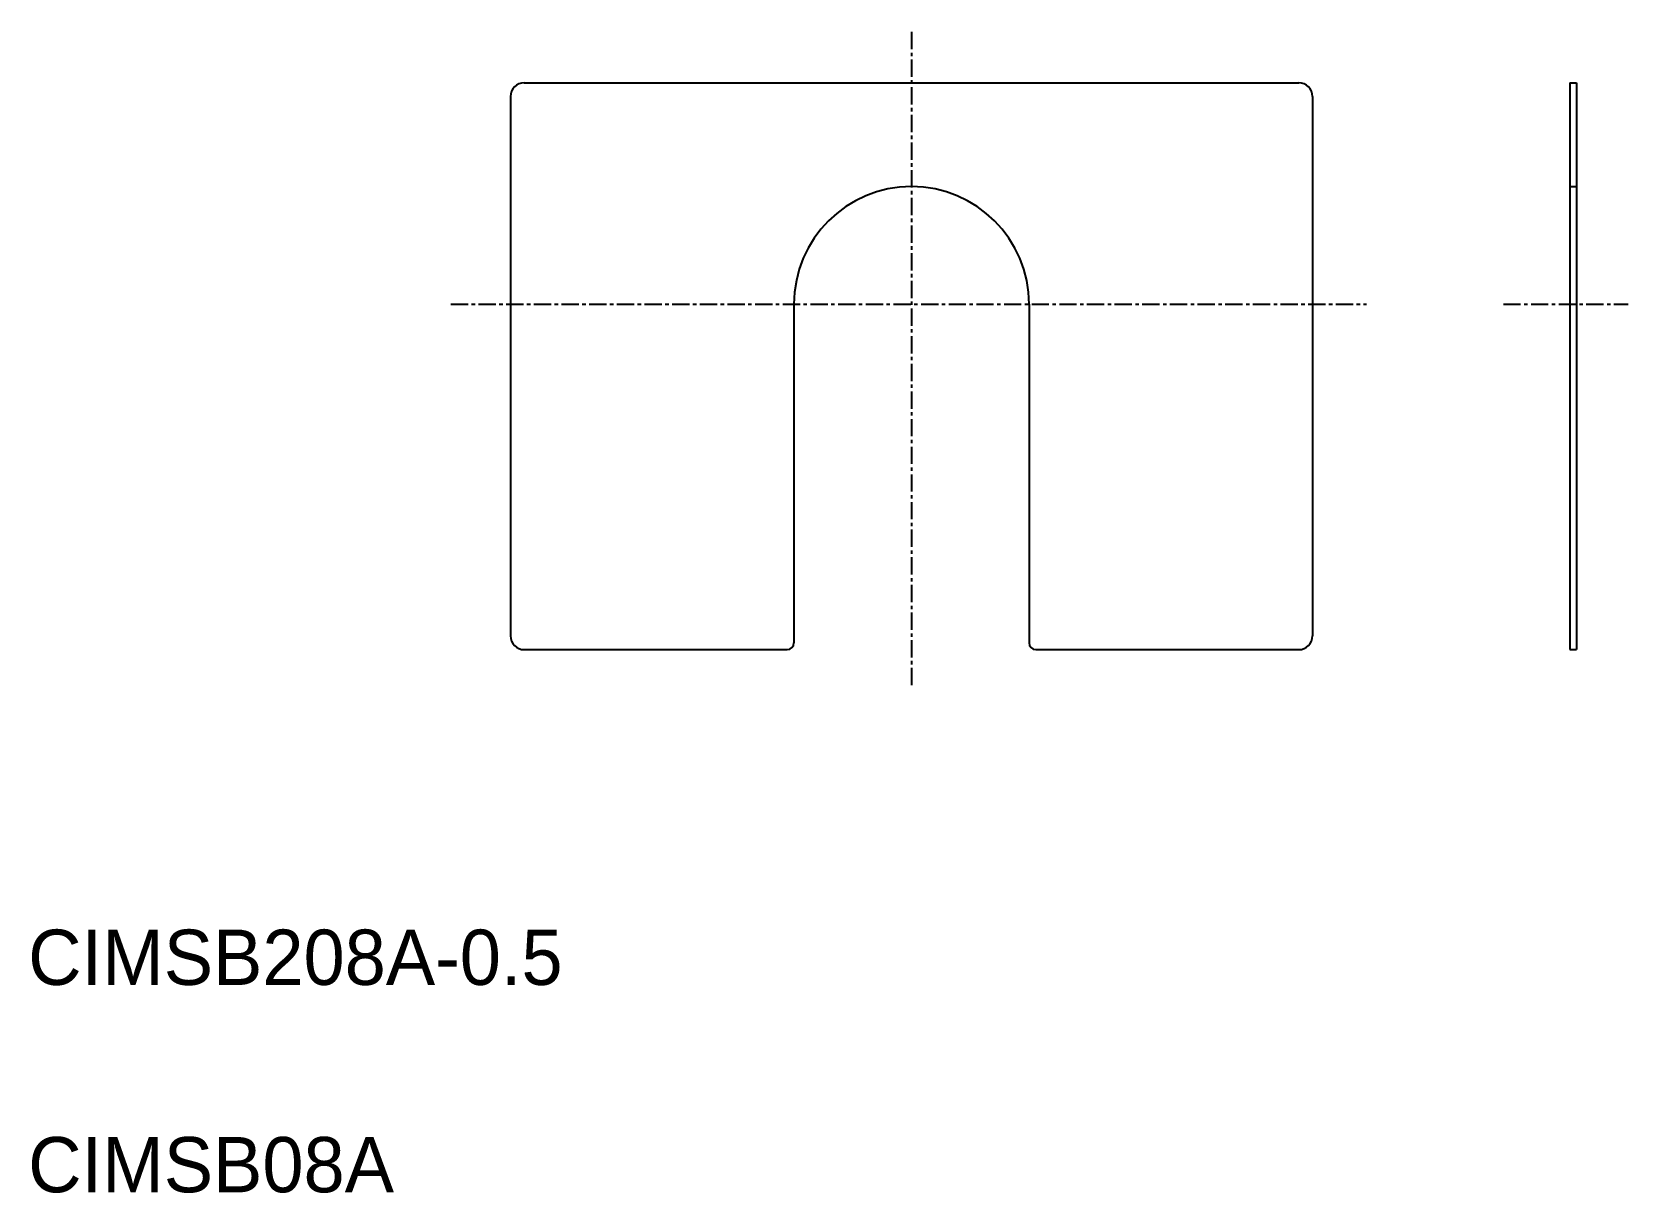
# Model space of a CAD drawing. Extents: x 10 to 126, y 10 to 94.
import ezdxf

# ---------------------------------------------------------------- set-up
doc = ezdxf.new("R2010")
doc.units = 0
doc.linetypes.add('CENTER', pattern=[2, 1.25, -0.25, 0.25, -0.25])
doc.linetypes.add('DASHED', pattern=[0.75, 0.5, -0.25])
doc.layers.get('0').update_dxf_attribs({"linetype": 'CONTINUOUS'})
doc.layers.add('CENTER', color=1, linetype='CENTER')

msp = doc.modelspace()

# ---------------------------------------------------------------- linework, layer by layer
at = {"color": 7, "linetype": 'CONTINUOUS'}
for p, q in [((45.88, 90.25), (101.88, 90.25)), ((121.48, 90.25), (121.48, 49.25)), ((121.48, 90.25), (121.98, 90.25)), ((121.98, 90.25), (121.98, 49.25)), ((44.88, 89.25), (44.88, 50.25)), ((102.88, 89.25), (102.88, 50.25)), ((65.38, 74.25), (65.38, 49.75)), ((82.38, 74.25), (82.38, 49.75)), ((45.88, 49.25), (64.88, 49.25)), ((82.88, 49.25), (101.88, 49.25)), ((121.48, 49.25), (121.98, 49.25))]:
    msp.add_line(p, q, dxfattribs=at)
at = {"color": 3, "linetype": 'DASHED'}
msp.add_line((121.48, 82.75), (121.98, 82.75), dxfattribs=at)
for p, q in [((121.48, 80), (121.48, 80)), ((121.48, 69.75), (121.48, 69.75))]:
    msp.add_line(p, q)
at = {"color": 7, "linetype": 'CONTINUOUS'}
for centre, radius, start, end in [((45.88, 89.25), 1, 90, 180), ((101.88, 89.25), 1, 0, 90), ((73.88, 74.25), 8.5, 0, 180), ((45.88, 50.25), 1, 180, 270), ((64.88, 49.75), 0.5, 270, 0), ((82.88, 49.75), 0.5, 180, 270), ((101.88, 50.25), 1, 270, 0)]:
    msp.add_arc(centre, radius, start, end, dxfattribs=at)
at = {"layer": 'CENTER', "color": 1, "linetype": 'CENTER'}
for p, q in [((73.88, 93.93), (73.88, 46.59)), ((40.57, 74.25), (106.79, 74.25)), ((116.68, 74.25), (125.7, 74.25))]:
    msp.add_line(p, q, dxfattribs=at)

# ---------------------------------------------------------------- texts
at = {"color": 7, "linetype": 'CONTINUOUS'}
for s, p in [('CIMSB208A-0.5', (10, 25)), ('CIMSB08A', (10, 10))]:
    msp.add_text(s, height=4, dxfattribs=at).set_placement(p)

doc.saveas('drawing.dxf')
